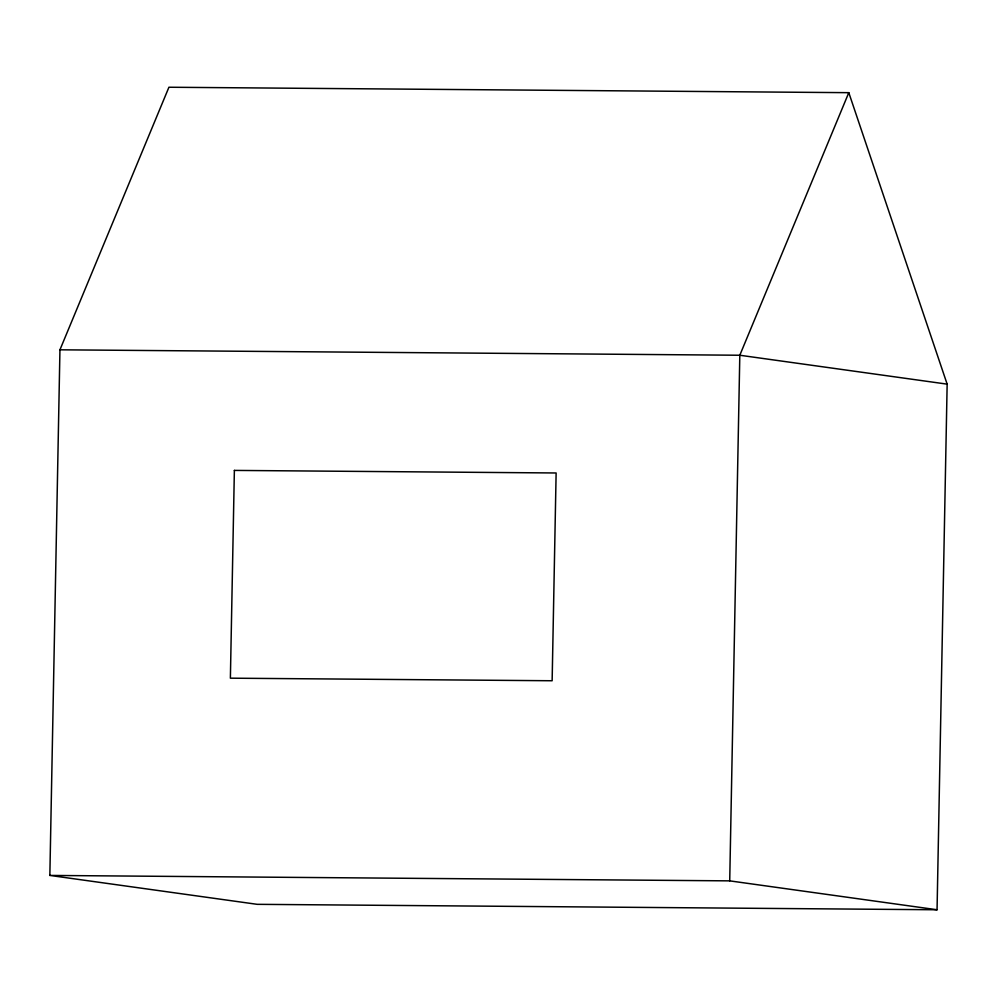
<?xml version="1.0" encoding="UTF-8"?>
<svg xmlns="http://www.w3.org/2000/svg" width="997" height="997" viewBox="0 0 997 997"><rect width="100%" height="100%" fill="white"/><g stroke="black" fill="none" stroke-linecap="round" stroke-linejoin="round"><path stroke-width="1.5" d="M49.85 875.428L59.945 349.81L168.929 87.238L848.796 92.671L947.15 384.144L937.055 909.763L257.189 904.329L49.85 875.428L729.717 880.862L937.055 909.763M729.717 880.862L739.811 355.244L848.796 92.671M59.945 349.81L739.811 355.244L947.15 384.144M234.37 470.41L230.382 678.172L552.139 680.752L556.127 472.977L234.37 470.41"/></g></svg>
